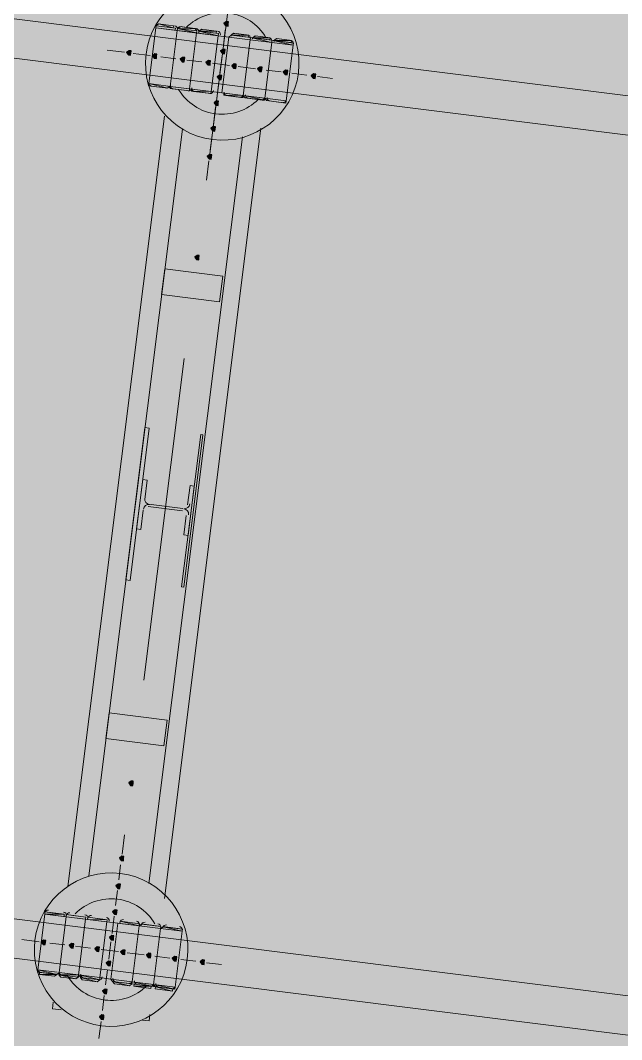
# Model space of a CAD drawing. Header units: metres. Extents: x -4 to 509425, y 7549 to 4732445.
# Drawn here: x 476002.263 to 476004.617, y 4719746.799 to 4719750.789 of the extents above; entities that cross this region are included whole.
import ezdxf

# ---------------------------------------------------------------- set-up
doc = ezdxf.new("R2010")
doc.units = ezdxf.units.M
doc.header["$LTSCALE"] = 0.01
doc.header["$MEASUREMENT"] = 0
doc.layers.get('0').update_dxf_attribs({"lineweight": 0})
doc.layers.add('_SUBESTACIÓN', color=1, linetype='Continuous')
doc.layers.add('SUBESTACION LA VID', color=253, linetype='Continuous')

# ---------------------------------------------------------------- blocks, each defined once
blk = doc.blocks.new('A$Cfff6051d')
at = {"layer": 'SUBESTACION LA VID', "transparency": 33554687}
h = blk.add_hatch(color=256, dxfattribs=at)
h.dxf.hatch_style = 2
h.paths.add_polyline_path([(476003.0771, 4719750.7755), (476003.0781, 4719750.7839), (476003.0697, 4719750.785), (476003.0603, 4719750.7776), (476003.0676, 4719750.7682), (476003.076, 4719750.7671)])
h = blk.add_hatch(color=256, dxfattribs=at)
h.dxf.hatch_style = 2
h.paths.add_polyline_path([(476002.6958, 4719750.6612), (476002.6969, 4719750.6696), (476002.6885, 4719750.6706), (476002.679, 4719750.6633), (476002.6864, 4719750.6538), (476002.6948, 4719750.6528)])
h = blk.add_hatch(color=256, dxfattribs=at)
h.dxf.hatch_style = 2
h.paths.add_polyline_path([(476003.0634, 4719750.6663), (476003.0644, 4719750.6747), (476003.056, 4719750.6758), (476003.0466, 4719750.6684), (476003.0539, 4719750.659), (476003.0623, 4719750.6579)])
h = blk.add_hatch(color=256, dxfattribs=at)
h.dxf.hatch_style = 2
h.paths.add_polyline_path([(476002.7966, 4719750.6486), (476002.7977, 4719750.657), (476002.7893, 4719750.658), (476002.7798, 4719750.6507), (476002.7872, 4719750.6412), (476002.7956, 4719750.6402)])
h = blk.add_hatch(color=256, dxfattribs=at)
h.dxf.hatch_style = 2
h.paths.add_polyline_path([(476002.9058, 4719750.6349), (476002.9069, 4719750.6433), (476002.8985, 4719750.6443), (476002.889, 4719750.637), (476002.8964, 4719750.6275), (476002.9048, 4719750.6265)])
h = blk.add_hatch(color=256, dxfattribs=at)
h.dxf.hatch_style = 2
h.paths.add_polyline_path([(476003.0067, 4719750.6222), (476003.0077, 4719750.6306), (476002.9993, 4719750.6317), (476002.9898, 4719750.6243), (476002.9972, 4719750.6149), (476003.0056, 4719750.6138)])
h = blk.add_hatch(color=256, dxfattribs=at)
h.dxf.hatch_style = 2
h.paths.add_polyline_path([(476003.1075, 4719750.6096), (476003.1085, 4719750.618), (476003.1001, 4719750.619), (476003.0907, 4719750.6117), (476003.098, 4719750.6022), (476003.1064, 4719750.6012)])
h = blk.add_hatch(color=256, dxfattribs=at)
h.dxf.hatch_style = 2
h.paths.add_polyline_path([(476003.2083, 4719750.597), (476003.2093, 4719750.6054), (476003.2009, 4719750.6064), (476003.1915, 4719750.5991), (476003.1988, 4719750.5896), (476003.2072, 4719750.5886)])
h = blk.add_hatch(color=256, dxfattribs=at)
h.dxf.hatch_style = 2
h.paths.add_polyline_path([(476003.3091, 4719750.5843), (476003.3101, 4719750.5927), (476003.3017, 4719750.5938), (476003.2923, 4719750.5864), (476003.2996, 4719750.577), (476003.308, 4719750.5759)])
h = blk.add_hatch(color=256, dxfattribs=at)
h.dxf.hatch_style = 2
h.paths.add_polyline_path([(476003.0507, 4719750.5655), (476003.0518, 4719750.5739), (476003.0434, 4719750.575), (476003.0339, 4719750.5676), (476003.0413, 4719750.5582), (476003.0497, 4719750.5571)])
h = blk.add_hatch(color=256, dxfattribs=at)
h.dxf.hatch_style = 2
h.paths.add_polyline_path([(476003.4183, 4719750.5706), (476003.4193, 4719750.579), (476003.4109, 4719750.5801), (476003.4015, 4719750.5727), (476003.4088, 4719750.5633), (476003.4172, 4719750.5622)])
h = blk.add_hatch(color=256, dxfattribs=at)
h.dxf.hatch_style = 2
h.paths.add_polyline_path([(476003.0381, 4719750.4647), (476003.0391, 4719750.4731), (476003.0307, 4719750.4742), (476003.0213, 4719750.4668), (476003.0286, 4719750.4574), (476003.037, 4719750.4563)])
h = blk.add_hatch(color=256, dxfattribs=at)
h.dxf.hatch_style = 2
h.paths.add_polyline_path([(476003.0255, 4719750.3639), (476003.0265, 4719750.3723), (476003.0181, 4719750.3734), (476003.0087, 4719750.366), (476003.016, 4719750.3566), (476003.0244, 4719750.3555)])
h = blk.add_hatch(color=256, dxfattribs=at)
h.dxf.hatch_style = 2
h.paths.add_polyline_path([(476003.0118, 4719750.2547), (476003.0128, 4719750.2631), (476003.0044, 4719750.2641), (476002.995, 4719750.2568), (476003.0023, 4719750.2473), (476003.0107, 4719750.2463)])
h = blk.add_hatch(color=256, dxfattribs=at)
h.dxf.hatch_style = 2
h.paths.add_polyline_path([(476002.9623, 4719749.8599), (476002.9633, 4719749.8683), (476002.9549, 4719749.8693), (476002.9455, 4719749.862), (476002.9528, 4719749.8525), (476002.9612, 4719749.8515)])
h = blk.add_hatch(color=256, dxfattribs=at)
h.dxf.hatch_style = 2
h.paths.add_polyline_path([(476002.7042, 4719747.8018), (476002.7053, 4719747.8102), (476002.6969, 4719747.8113), (476002.6874, 4719747.8039), (476002.6948, 4719747.7944), (476002.7032, 4719747.7934)])
h = blk.add_hatch(color=256, dxfattribs=at)
h.dxf.hatch_style = 2
h.paths.add_polyline_path([(476002.6674, 4719747.5078), (476002.6684, 4719747.5162), (476002.66, 4719747.5172), (476002.6506, 4719747.5099), (476002.6579, 4719747.5004), (476002.6663, 4719747.4994)])
h = blk.add_hatch(color=256, dxfattribs=at)
h.dxf.hatch_style = 2
h.paths.add_polyline_path([(476002.6537, 4719747.3986), (476002.6548, 4719747.407), (476002.6464, 4719747.408), (476002.6369, 4719747.4007), (476002.6442, 4719747.3912), (476002.6526, 4719747.3902)])
h = blk.add_hatch(color=256, dxfattribs=at)
h.dxf.hatch_style = 2
h.paths.add_polyline_path([(476002.6411, 4719747.2978), (476002.6421, 4719747.3062), (476002.6337, 4719747.3072), (476002.6243, 4719747.2999), (476002.6316, 4719747.2904), (476002.64, 4719747.2894)])
h = blk.add_hatch(color=256, dxfattribs=at)
h.dxf.hatch_style = 2
h.paths.add_polyline_path([(476002.6284, 4719747.197), (476002.6295, 4719747.2054), (476002.6211, 4719747.2064), (476002.6116, 4719747.1991), (476002.619, 4719747.1896), (476002.6274, 4719747.1886)])
h = blk.add_hatch(color=256, dxfattribs=at)
h.dxf.hatch_style = 2
h.paths.add_polyline_path([(476002.3617, 4719747.1792), (476002.3627, 4719747.1876), (476002.3543, 4719747.1887), (476002.3449, 4719747.1813), (476002.3522, 4719747.1719), (476002.3606, 4719747.1708)])
h = blk.add_hatch(color=256, dxfattribs=at)
h.dxf.hatch_style = 2
h.paths.add_polyline_path([(476002.4709, 4719747.1655), (476002.472, 4719747.1739), (476002.4636, 4719747.175), (476002.4541, 4719747.1676), (476002.4614, 4719747.1582), (476002.4698, 4719747.1571)])
h = blk.add_hatch(color=256, dxfattribs=at)
h.dxf.hatch_style = 2
h.paths.add_polyline_path([(476002.5717, 4719747.1529), (476002.5728, 4719747.1613), (476002.5644, 4719747.1623), (476002.5549, 4719747.155), (476002.5623, 4719747.1455), (476002.5707, 4719747.1445)])
h = blk.add_hatch(color=256, dxfattribs=at)
h.dxf.hatch_style = 2
h.paths.add_polyline_path([(476002.6725, 4719747.1403), (476002.6736, 4719747.1487), (476002.6652, 4719747.1497), (476002.6557, 4719747.1424), (476002.6631, 4719747.1329), (476002.6715, 4719747.1319)])
h = blk.add_hatch(color=256, dxfattribs=at)
h.dxf.hatch_style = 2
h.paths.add_polyline_path([(476002.7733, 4719747.1276), (476002.7744, 4719747.136), (476002.766, 4719747.1371), (476002.7565, 4719747.1297), (476002.7639, 4719747.1203), (476002.7723, 4719747.1192)])
h = blk.add_hatch(color=256, dxfattribs=at)
h.dxf.hatch_style = 2
h.paths.add_polyline_path([(476002.8741, 4719747.115), (476002.8752, 4719747.1234), (476002.8668, 4719747.1244), (476002.8573, 4719747.1171), (476002.8647, 4719747.1076), (476002.8731, 4719747.1066)])
h = blk.add_hatch(color=256, dxfattribs=at)
h.dxf.hatch_style = 2
h.paths.add_polyline_path([(476002.6158, 4719747.0962), (476002.6168, 4719747.1046), (476002.6084, 4719747.1056), (476002.599, 4719747.0983), (476002.6063, 4719747.0888), (476002.6147, 4719747.0878)])
h = blk.add_hatch(color=256, dxfattribs=at)
h.dxf.hatch_style = 2
h.paths.add_polyline_path([(476002.9833, 4719747.1013), (476002.9844, 4719747.1097), (476002.976, 4719747.1107), (476002.9665, 4719747.1034), (476002.9739, 4719747.0939), (476002.9823, 4719747.0929)])
h = blk.add_hatch(color=256, dxfattribs=at)
h.dxf.hatch_style = 2
h.paths.add_polyline_path([(476002.6021, 4719746.987), (476002.6031, 4719746.9954), (476002.5947, 4719746.9964), (476002.5853, 4719746.9891), (476002.5926, 4719746.9796), (476002.601, 4719746.9786)])
h = blk.add_hatch(color=256, dxfattribs=at)
h.dxf.hatch_style = 2
h.paths.add_polyline_path([(476002.5895, 4719746.8862), (476002.5905, 4719746.8946), (476002.5821, 4719746.8956), (476002.5727, 4719746.8883), (476002.58, 4719746.8788), (476002.5884, 4719746.8778)])
at = {"layer": 'SUBESTACION LA VID', "lineweight": 15}
for p, q in [((476071.0252, 4719742.1716), (475975.2782, 4719754.1753)), ((476071.0063, 4719742.0204), (475975.2593, 4719754.0241)), ((476003.0034, 4719750.2557), (476003.1613, 4719751.5158)), ((476002.7935, 4719750.7599), (476002.7661, 4719750.5415)), ((476002.8628, 4719750.7682), (476002.804, 4719750.7756)), ((476002.8775, 4719750.7493), (476002.8502, 4719750.5309)), ((476002.8502, 4719750.5309), (476002.8775, 4719750.7493)), ((476002.9468, 4719750.7577), (476002.888, 4719750.7651)), ((476003.0308, 4719750.7472), (476002.972, 4719750.7546)), ((476003.0655, 4719750.7514), (476003.0581, 4719750.6926)), ((476070.5903, 4719738.7022), (475974.8433, 4719750.706)), ((476002.9531, 4719750.7399), (476002.9258, 4719750.5214)), ((476002.9258, 4719750.5214), (476002.9531, 4719750.7399)), ((476003.0098, 4719750.5109), (476003.0371, 4719750.7293)), ((476003.0518, 4719750.5057), (476003.0791, 4719750.7241)), ((476003.098, 4719750.7388), (476003.1485, 4719750.7324)), ((476003.1631, 4719750.7135), (476003.1358, 4719750.4951)), ((476003.1358, 4719750.4951), (476003.1631, 4719750.7135)), ((476003.1821, 4719750.7282), (476003.2325, 4719750.7219)), ((476003.2661, 4719750.7177), (476003.3165, 4719750.7114)), ((476002.6706, 4719750.6644), (476002.6034, 4719750.6728)), ((476003.2472, 4719750.703), (476003.2198, 4719750.4846)), ((476003.2198, 4719750.4846), (476003.2472, 4719750.703)), ((476003.3312, 4719750.6925), (476003.3038, 4719750.4741)), ((476002.7714, 4719750.6517), (476002.7042, 4719750.6601)), ((476002.8722, 4719750.6391), (476002.8134, 4719750.6464)), ((476002.973, 4719750.6264), (476002.9142, 4719750.6338)), ((476003.0529, 4719750.6506), (476003.0444, 4719750.5834)), ((476003.0823, 4719750.6127), (476003.0151, 4719750.6212)), ((476003.1831, 4719750.6001), (476003.1159, 4719750.6085)), ((476003.2839, 4719750.5875), (476003.2251, 4719750.5948)), ((476070.5713, 4719738.551), (475974.8243, 4719750.5548)), ((476003.0402, 4719750.5498), (476003.0318, 4719750.4826)), ((476003.3847, 4719750.5748), (476003.3259, 4719750.5822)), ((476003.4855, 4719750.5622), (476003.4267, 4719750.5696)), ((476002.7735, 4719750.532), (476002.8323, 4719750.5246)), ((476002.8575, 4719750.5215), (476002.9163, 4719750.5141)), ((476002.9415, 4719750.5109), (476003.0003, 4719750.5036)), ((476003.1179, 4719750.4888), (476003.0675, 4719750.4951)), ((476003.2019, 4719750.4783), (476003.1515, 4719750.4846)), ((476003.2859, 4719750.4678), (476003.2355, 4719750.4741)), ((476003.0276, 4719750.449), (476003.0192, 4719750.3818)), ((476002.4489, 4719747.3987), (476002.827, 4719750.4144)), ((476002.8973, 4719750.3629), (476002.5309, 4719747.4396)), ((476002.8269, 4719747.3513), (476003.205, 4719750.367)), ((476003.1326, 4719750.3334), (476002.7661, 4719747.4101)), ((476003.0139, 4719750.3398), (476003.0065, 4719750.2809)), ((476003.0013, 4719750.2389), (476002.9918, 4719750.1633)), ((476002.7464, 4719748.2061), (476002.9044, 4719749.4661)), ((476002.8979, 4719748.8697), (476002.7634, 4719748.8865)), ((476002.7645, 4719748.8949), (476002.8989, 4719748.8781)), ((476002.6706, 4719747.6012), (476002.6611, 4719747.5256)), ((476002.6558, 4719747.4836), (476002.6485, 4719747.4248)), ((476002.6432, 4719747.3828), (476002.6358, 4719747.324)), ((476002.3586, 4719747.2905), (476002.3312, 4719747.0721)), ((476002.4268, 4719747.2905), (476002.368, 4719747.2979)), ((476002.4426, 4719747.28), (476002.4152, 4719747.0616)), ((476002.4152, 4719747.0616), (476002.4426, 4719747.28)), ((476002.5108, 4719747.28), (476002.452, 4719747.2873)), ((476002.5948, 4719747.2694), (476002.536, 4719747.2768)), ((476002.6306, 4719747.282), (476002.6221, 4719747.2148)), ((476002.5182, 4719747.2705), (476002.4908, 4719747.0521)), ((476002.4908, 4719747.0521), (476002.5182, 4719747.2705)), ((476002.5748, 4719747.0416), (476002.6022, 4719747.26)), ((476002.6168, 4719747.0363), (476002.6442, 4719747.2547)), ((476002.662, 4719747.261), (476002.7125, 4719747.2547)), ((476002.7282, 4719747.2442), (476002.7008, 4719747.0258)), ((476002.7008, 4719747.0258), (476002.7282, 4719747.2442)), ((476002.7461, 4719747.2505), (476002.7965, 4719747.2442)), ((476002.8301, 4719747.24), (476002.8805, 4719747.2336)), ((476002.8122, 4719747.2337), (476002.7848, 4719747.0153)), ((476002.7848, 4719747.0153), (476002.8122, 4719747.2337)), ((476002.8962, 4719747.2231), (476002.8688, 4719747.0047)), ((476002.3365, 4719747.1824), (476002.2693, 4719747.1908)), ((476002.4373, 4719747.1697), (476002.3785, 4719747.1771)), ((476002.5381, 4719747.1571), (476002.4793, 4719747.1645)), ((476002.6179, 4719747.1812), (476002.6095, 4719747.114)), ((476002.6473, 4719747.1434), (476002.5801, 4719747.1518)), ((476002.7481, 4719747.1308), (476002.6809, 4719747.1392)), ((476002.8489, 4719747.1181), (476002.7901, 4719747.1255)), ((476002.9497, 4719747.1055), (476002.8909, 4719747.1129)), ((476003.0505, 4719747.0929), (476002.9917, 4719747.1002)), ((476002.3375, 4719747.0543), (476002.3963, 4719747.0469)), ((476002.4215, 4719747.0437), (476002.4803, 4719747.0364)), ((476002.6042, 4719747.072), (476002.5969, 4719747.0132)), ((476002.5055, 4719747.0332), (476002.5643, 4719747.0258)), ((476002.6819, 4719747.0111), (476002.6315, 4719747.0174)), ((476002.7659, 4719747.0006), (476002.7155, 4719747.0069)), ((476002.8499, 4719746.99), (476002.7995, 4719746.9963)), ((476002.5916, 4719746.9712), (476002.5842, 4719746.9124)), ((476002.579, 4719746.8704), (476002.5705, 4719746.8032))]:
    blk.add_line(p, q, dxfattribs=at)
at = {"layer": 'SUBESTACION LA VID', "lineweight": 0}
for p, q in [((476002.7935, 4719750.7599), (476002.8691, 4719750.7504)), ((476002.7946, 4719750.7683), (476002.8702, 4719750.7588)), ((476002.7946, 4719750.7683), (476002.8702, 4719750.7588)), ((476002.7946, 4719750.7683), (476002.8702, 4719750.7588)), ((476002.7946, 4719750.7683), (476002.8702, 4719750.7588)), ((476002.7946, 4719750.7683), (476002.8618, 4719750.7598)), ((476002.804, 4719750.7756), (476002.8618, 4719750.7598)), ((476002.804, 4719750.7756), (476002.8618, 4719750.7598)), ((476002.804, 4719750.7756), (476002.8628, 4719750.7682)), ((476002.8786, 4719750.7577), (476002.9542, 4719750.7483)), ((476002.8786, 4719750.7577), (476002.9542, 4719750.7483)), ((476002.8786, 4719750.7577), (476002.9542, 4719750.7483)), ((476002.8786, 4719750.7577), (476002.9542, 4719750.7483)), ((476002.8786, 4719750.7577), (476002.9542, 4719750.7483)), ((476002.887, 4719750.7567), (476002.9468, 4719750.7577)), ((476002.887, 4719750.7567), (476002.9542, 4719750.7483)), ((476002.888, 4719750.7651), (476002.9468, 4719750.7577)), ((476002.9626, 4719750.7472), (476003.0371, 4719750.7293)), ((476002.9626, 4719750.7472), (476003.0382, 4719750.7377)), ((476002.9626, 4719750.7472), (476003.0382, 4719750.7377)), ((476002.9626, 4719750.7472), (476003.0382, 4719750.7377)), ((476002.9626, 4719750.7472), (476003.0382, 4719750.7377)), ((476002.9626, 4719750.7472), (476003.0382, 4719750.7377)), ((476002.9626, 4719750.7472), (476003.0298, 4719750.7388)), ((476002.9626, 4719750.7472), (476003.0308, 4719750.7472)), ((476002.972, 4719750.7546), (476003.0308, 4719750.7472)), ((476002.972, 4719750.7546), (476003.0308, 4719750.7472)), ((476002.9531, 4719750.7399), (476003.0371, 4719750.7293)), ((476002.9615, 4719750.7388), (476003.0371, 4719750.7293)), ((476003.0791, 4719750.7241), (476003.1631, 4719750.7135)), ((476003.0886, 4719750.7314), (476003.1642, 4719750.7219)), ((476003.0886, 4719750.7314), (476003.1642, 4719750.7219)), ((476003.0886, 4719750.7314), (476003.1642, 4719750.7219)), ((476003.0886, 4719750.7314), (476003.1642, 4719750.7219)), ((476003.0886, 4719750.7314), (476003.1558, 4719750.723)), ((476003.0886, 4719750.7314), (476003.1569, 4719750.7314)), ((476003.098, 4719750.7388), (476003.1569, 4719750.7314)), ((476003.098, 4719750.7388), (476003.1569, 4719750.7314)), ((476003.1631, 4719750.7135), (476003.2472, 4719750.703)), ((476003.1642, 4719750.7219), (476003.2482, 4719750.7114)), ((476003.1726, 4719750.7209), (476003.2482, 4719750.7114)), ((476003.1726, 4719750.7209), (476003.2482, 4719750.7114)), ((476003.1726, 4719750.7209), (476003.2398, 4719750.7124)), ((476003.1726, 4719750.7209), (476003.2398, 4719750.7124)), ((476003.1726, 4719750.7209), (476003.2398, 4719750.7124)), ((476003.1726, 4719750.7209), (476003.2409, 4719750.7208)), ((476003.1821, 4719750.7282), (476003.2409, 4719750.7208)), ((476003.1821, 4719750.7282), (476003.2409, 4719750.7208)), ((476003.2566, 4719750.7103), (476003.3322, 4719750.7009)), ((476003.2566, 4719750.7103), (476003.3322, 4719750.7009)), ((476003.2566, 4719750.7103), (476003.3238, 4719750.7019)), ((476003.2566, 4719750.7103), (476003.3249, 4719750.7103)), ((476003.2661, 4719750.7177), (476003.3249, 4719750.7103)), ((476003.2661, 4719750.7177), (476003.3249, 4719750.7103)), ((476003.2472, 4719750.703), (476003.3312, 4719750.6925)), ((476003.2472, 4719750.703), (476003.3312, 4719750.6925)), ((476002.8407, 4719750.5236), (476002.7651, 4719750.5331)), ((476002.8407, 4719750.5236), (476002.7651, 4719750.5331)), ((476002.8418, 4719750.532), (476002.7661, 4719750.5415)), ((476002.8418, 4719750.532), (476002.7661, 4719750.5415)), ((476002.8407, 4719750.5236), (476002.7735, 4719750.532)), ((476002.8407, 4719750.5236), (476002.7735, 4719750.532)), ((476002.9163, 4719750.5141), (476002.8491, 4719750.5225)), ((476002.9247, 4719750.513), (476002.8491, 4719750.5225)), ((476002.9247, 4719750.513), (476002.8491, 4719750.5225)), ((476002.9247, 4719750.513), (476002.8491, 4719750.5225)), ((476002.9247, 4719750.513), (476002.8491, 4719750.5225)), ((476002.9247, 4719750.513), (476002.8491, 4719750.5225)), ((476002.9258, 4719750.5214), (476002.8502, 4719750.5309)), ((476002.9258, 4719750.5214), (476002.8502, 4719750.5309)), ((476002.9258, 4719750.5214), (476002.8502, 4719750.5309)), ((476002.9163, 4719750.5141), (476002.8575, 4719750.5215)), ((476002.9163, 4719750.5141), (476002.8575, 4719750.5215)), ((476003.0003, 4719750.5036), (476002.9331, 4719750.512)), ((476003.0087, 4719750.5025), (476002.9331, 4719750.512)), ((476003.0087, 4719750.5025), (476002.9331, 4719750.512)), ((476003.0087, 4719750.5025), (476002.9331, 4719750.512)), ((476003.0087, 4719750.5025), (476002.9331, 4719750.512)), ((476003.0087, 4719750.5025), (476002.9331, 4719750.512)), ((476003.0098, 4719750.5109), (476002.9331, 4719750.512)), ((476003.0098, 4719750.5109), (476002.9342, 4719750.5204)), ((476003.1263, 4719750.4878), (476003.0591, 4719750.4962)), ((476003.1347, 4719750.4867), (476003.0591, 4719750.4962)), ((476003.1358, 4719750.4951), (476003.0602, 4719750.5046)), ((476003.1179, 4719750.4888), (476003.0675, 4719750.4951)), ((476003.2198, 4719750.4846), (476003.1358, 4719750.4951)), ((476003.2103, 4719750.4772), (476003.1431, 4719750.4857)), ((476003.2103, 4719750.4772), (476003.1431, 4719750.4857)), ((476003.2187, 4719750.4762), (476003.1431, 4719750.4857)), ((476003.2187, 4719750.4762), (476003.1431, 4719750.4857)), ((476003.2187, 4719750.4762), (476003.1442, 4719750.4941)), ((476003.2103, 4719750.4772), (476003.1515, 4719750.4846)), ((476003.2943, 4719750.4667), (476003.2271, 4719750.4751)), ((476003.2943, 4719750.4667), (476003.2271, 4719750.4751)), ((476003.2943, 4719750.4667), (476003.2271, 4719750.4751)), ((476003.2943, 4719750.4667), (476003.2271, 4719750.4751)), ((476003.3027, 4719750.4657), (476003.2271, 4719750.4751)), ((476003.3027, 4719750.4657), (476003.2271, 4719750.4751)), ((476003.3027, 4719750.4657), (476003.2271, 4719750.4751)), ((476003.2943, 4719750.4667), (476003.2355, 4719750.4741)), ((476002.3586, 4719747.2905), (476002.4342, 4719747.2811)), ((476002.3586, 4719747.2905), (476002.4352, 4719747.2895)), ((476002.3596, 4719747.2989), (476002.4352, 4719747.2895)), ((476002.3596, 4719747.2989), (476002.4352, 4719747.2895)), ((476002.3596, 4719747.2989), (476002.4352, 4719747.2895)), ((476002.3596, 4719747.2989), (476002.4268, 4719747.2905)), ((476002.368, 4719747.2979), (476002.4268, 4719747.2905)), ((476002.368, 4719747.2979), (476002.4268, 4719747.2905)), ((476002.368, 4719747.2979), (476002.4268, 4719747.2905)), ((476002.4426, 4719747.28), (476002.5182, 4719747.2705)), ((476002.4436, 4719747.2884), (476002.5192, 4719747.2789)), ((476002.4436, 4719747.2884), (476002.5192, 4719747.2789)), ((476002.4436, 4719747.2884), (476002.5192, 4719747.2789)), ((476002.4436, 4719747.2884), (476002.5192, 4719747.2789)), ((476002.452, 4719747.2873), (476002.5192, 4719747.2789)), ((476002.452, 4719747.2873), (476002.5108, 4719747.28)), ((476002.452, 4719747.2873), (476002.5108, 4719747.28)), ((476002.5276, 4719747.2779), (476002.6032, 4719747.2684)), ((476002.5276, 4719747.2779), (476002.6032, 4719747.2684)), ((476002.5276, 4719747.2779), (476002.6032, 4719747.2684)), ((476002.5276, 4719747.2779), (476002.5948, 4719747.2694)), ((476002.5276, 4719747.2779), (476002.5948, 4719747.2694)), ((476002.536, 4719747.2768), (476002.5948, 4719747.2694)), ((476002.536, 4719747.2768), (476002.5948, 4719747.2694)), ((476002.5182, 4719747.2705), (476002.6022, 4719747.26)), ((476002.5266, 4719747.2695), (476002.6022, 4719747.26)), ((476002.5266, 4719747.2695), (476002.6022, 4719747.26)), ((476002.5266, 4719747.2695), (476002.6022, 4719747.26)), ((476002.5266, 4719747.2695), (476002.6032, 4719747.2684)), ((476002.6526, 4719747.2537), (476002.7282, 4719747.2442)), ((476002.6536, 4719747.2621), (476002.7282, 4719747.2442)), ((476002.6536, 4719747.2621), (476002.7293, 4719747.2526)), ((476002.6536, 4719747.2621), (476002.7293, 4719747.2526)), ((476002.6536, 4719747.2621), (476002.7293, 4719747.2526)), ((476002.6536, 4719747.2621), (476002.7209, 4719747.2536)), ((476002.6536, 4719747.2621), (476002.7209, 4719747.2536)), ((476002.662, 4719747.261), (476002.7209, 4719747.2536)), ((476002.662, 4719747.261), (476002.7209, 4719747.2536)), ((476002.7282, 4719747.2442), (476002.8122, 4719747.2337)), ((476002.7282, 4719747.2442), (476002.8122, 4719747.2337)), ((476002.7377, 4719747.2515), (476002.8133, 4719747.2421)), ((476002.7377, 4719747.2515), (476002.8133, 4719747.2421)), ((476002.7377, 4719747.2515), (476002.8049, 4719747.2431)), ((476002.7377, 4719747.2515), (476002.8049, 4719747.2431)), ((476002.7377, 4719747.2515), (476002.8049, 4719747.2431)), ((476002.7377, 4719747.2515), (476002.8049, 4719747.2431)), ((476002.7461, 4719747.2505), (476002.8049, 4719747.2431)), ((476002.7461, 4719747.2505), (476002.8049, 4719747.2431)), ((476002.8217, 4719747.241), (476002.8962, 4719747.2231)), ((476002.8217, 4719747.241), (476002.8973, 4719747.2315)), ((476002.8217, 4719747.241), (476002.8889, 4719747.2326)), ((476002.8217, 4719747.241), (476002.8889, 4719747.2326)), ((476002.8301, 4719747.24), (476002.8889, 4719747.2326)), ((476002.8301, 4719747.24), (476002.8889, 4719747.2326)), ((476002.8122, 4719747.2337), (476002.8962, 4719747.2231)), ((476002.8122, 4719747.2337), (476002.8962, 4719747.2231)), ((476002.4058, 4719747.0542), (476002.3301, 4719747.0637)), ((476002.4058, 4719747.0542), (476002.3301, 4719747.0637)), ((476002.4058, 4719747.0542), (476002.3312, 4719747.0721)), ((476002.4068, 4719747.0626), (476002.3312, 4719747.0721)), ((476002.4058, 4719747.0542), (476002.3375, 4719747.0543)), ((476002.4058, 4719747.0542), (476002.3386, 4719747.0627)), ((476002.4803, 4719747.0364), (476002.4142, 4719747.0532)), ((476002.4898, 4719747.0437), (476002.4142, 4719747.0532)), ((476002.4898, 4719747.0437), (476002.4142, 4719747.0532)), ((476002.4898, 4719747.0437), (476002.4142, 4719747.0532)), ((476002.4898, 4719747.0437), (476002.4142, 4719747.0532)), ((476002.4898, 4719747.0437), (476002.4142, 4719747.0532)), ((476002.4898, 4719747.0437), (476002.4142, 4719747.0532)), ((476002.4908, 4719747.0521), (476002.4142, 4719747.0532)), ((476002.4908, 4719747.0521), (476002.4152, 4719747.0616)), ((476002.4803, 4719747.0364), (476002.4215, 4719747.0437)), ((476002.4803, 4719747.0364), (476002.4215, 4719747.0437)), ((476002.5748, 4719747.0416), (476002.4908, 4719747.0521)), ((476002.5643, 4719747.0258), (476002.4982, 4719747.0427)), ((476002.5738, 4719747.0332), (476002.4982, 4719747.0427)), ((476002.5738, 4719747.0332), (476002.4982, 4719747.0427)), ((476002.5738, 4719747.0332), (476002.4982, 4719747.0427)), ((476002.5738, 4719747.0332), (476002.4982, 4719747.0427)), ((476002.5738, 4719747.0332), (476002.4982, 4719747.0427)), ((476002.5738, 4719747.0332), (476002.4982, 4719747.0427)), ((476002.5738, 4719747.0332), (476002.4982, 4719747.0427)), ((476002.5738, 4719747.0332), (476002.4992, 4719747.0511)), ((476002.6914, 4719747.0184), (476002.6242, 4719747.0269)), ((476002.6998, 4719747.0174), (476002.6242, 4719747.0269)), ((476002.6998, 4719747.0174), (476002.6242, 4719747.0269)), ((476002.6819, 4719747.0111), (476002.6315, 4719747.0174)), ((476002.7838, 4719747.0069), (476002.6998, 4719747.0174)), ((476002.7743, 4719746.9995), (476002.7071, 4719747.0079)), ((476002.7754, 4719747.0079), (476002.7071, 4719747.0079)), ((476002.7838, 4719747.0069), (476002.7082, 4719747.0163)), ((476002.7838, 4719747.0069), (476002.7082, 4719747.0163)), ((476002.7838, 4719747.0069), (476002.7082, 4719747.0163)), ((476002.7743, 4719746.9995), (476002.7155, 4719747.0069)), ((476002.8583, 4719746.989), (476002.7911, 4719746.9974)), ((476002.8583, 4719746.989), (476002.7922, 4719747.0058)), ((476002.8594, 4719746.9974), (476002.7922, 4719747.0058)), ((476002.8594, 4719746.9974), (476002.7922, 4719747.0058)), ((476002.8678, 4719746.9963), (476002.7922, 4719747.0058)), ((476002.8678, 4719746.9963), (476002.7922, 4719747.0058)), ((476002.8678, 4719746.9963), (476002.7922, 4719747.0058)), ((476002.8583, 4719746.989), (476002.7995, 4719746.9963))]:
    blk.add_line(p, q, dxfattribs=at)
at = {"layer": 'SUBESTACION LA VID', "lineweight": 15}
for points in [[(476071.0063, 4719742.0204), (476071.0252, 4719742.1716), (475975.2782, 4719754.1753), (475975.2593, 4719754.0241), (476071.0063, 4719742.0204)], [(476002.9048, 4719750.763), (476002.888, 4719750.7651), (476002.887, 4719750.7567), (476002.8786, 4719750.7577), (476002.8775, 4719750.7493), (476002.8691, 4719750.7504), (476002.8702, 4719750.7588), (476002.8618, 4719750.7598), (476002.8628, 4719750.7682), (476002.804, 4719750.7756), (476002.7946, 4719750.7683), (476002.7935, 4719750.7599), (476002.7661, 4719750.5415), (476002.7651, 4719750.5331), (476002.7735, 4719750.532), (476002.8323, 4719750.5246), (476002.8407, 4719750.5236), (476002.8418, 4719750.532), (476002.8502, 4719750.5309), (476002.8491, 4719750.5225), (476002.8575, 4719750.5215), (476002.9163, 4719750.5141), (476002.9247, 4719750.513), (476002.9258, 4719750.5214), (476002.9342, 4719750.5204), (476002.9331, 4719750.512), (476002.9415, 4719750.5109), (476003.0003, 4719750.5036), (476003.0087, 4719750.5025), (476003.0098, 4719750.5109), (476003.0518, 4719750.5057), (476003.0602, 4719750.5046), (476003.0591, 4719750.4962), (476003.0675, 4719750.4951), (476003.1179, 4719750.4888), (476003.1263, 4719750.4878), (476003.1347, 4719750.4867), (476003.1358, 4719750.4951), (476003.1431, 4719750.4857), (476003.1515, 4719750.4846), (476003.2019, 4719750.4783), (476003.2103, 4719750.4772), (476003.2187, 4719750.4762), (476003.2198, 4719750.4846), (476003.2271, 4719750.4751), (476003.2355, 4719750.4741), (476003.2859, 4719750.4678), (476003.2943, 4719750.4667), (476003.3027, 4719750.4657), (476003.3038, 4719750.4741), (476003.3312, 4719750.6925), (476003.3322, 4719750.7009), (476003.3238, 4719750.7019), (476003.3249, 4719750.7103), (476003.3165, 4719750.7114), (476003.2661, 4719750.7177), (476003.2566, 4719750.7103), (476003.2482, 4719750.7114), (476003.2472, 4719750.703), (476003.2482, 4719750.7114), (476003.2398, 4719750.7124), (476003.2409, 4719750.7208), (476003.2325, 4719750.7219), (476003.1821, 4719750.7282), (476003.1726, 4719750.7209), (476003.1642, 4719750.7219), (476003.1631, 4719750.7135), (476003.1642, 4719750.7219), (476003.1558, 4719750.723), (476003.1569, 4719750.7314), (476003.1485, 4719750.7324), (476003.098, 4719750.7388), (476003.0886, 4719750.7314), (476003.0791, 4719750.7241), (476003.0371, 4719750.7293), (476003.0382, 4719750.7377), (476003.0298, 4719750.7388), (476003.0308, 4719750.7472), (476002.972, 4719750.7546), (476002.9626, 4719750.7472), (476002.9615, 4719750.7388), (476002.9531, 4719750.7399), (476002.9542, 4719750.7483), (476002.9468, 4719750.7577), (476002.9048, 4719750.763)], [(476070.5713, 4719738.551), (476070.5903, 4719738.7022), (475974.8433, 4719750.706), (475974.8243, 4719750.5548), (476070.5713, 4719738.551)], [(476002.8163, 4719749.7161), (476002.8289, 4719749.8169), (476003.0557, 4719749.7884), (476003.0431, 4719749.6876), (476002.8163, 4719749.7161)], [(476002.7678, 4719749.1931), (476002.693, 4719748.5967), (476002.6762, 4719748.5988), (476002.751, 4719749.1953), (476002.7678, 4719749.1931)], [(476002.9694, 4719749.1679), (476002.8946, 4719748.5714), (476002.903, 4719748.5704), (476002.9778, 4719749.1668), (476002.9694, 4719749.1679)], [(476002.7183, 4719748.7983), (476002.7425, 4719748.9915), (476002.7593, 4719748.9894), (476002.7498, 4719748.9138)], [(476002.9178, 4719748.8928), (476002.9273, 4719748.9684), (476002.9441, 4719748.9663), (476002.9199, 4719748.7731), (476002.9031, 4719748.7752), (476002.9125, 4719748.8508)], [(476002.7445, 4719748.8718), (476002.7351, 4719748.7962), (476002.7183, 4719748.7983)], [(476002.5983, 4719747.9772), (476002.6109, 4719748.078), (476002.8377, 4719748.0496), (476002.8251, 4719747.9488), (476002.5983, 4719747.9772)], [(476002.4688, 4719747.2852), (476002.452, 4719747.2873), (476002.4436, 4719747.2884), (476002.4426, 4719747.28), (476002.4342, 4719747.2811), (476002.4352, 4719747.2895), (476002.4268, 4719747.2905), (476002.368, 4719747.2979), (476002.3596, 4719747.2989), (476002.3586, 4719747.2905), (476002.3312, 4719747.0721), (476002.3301, 4719747.0637), (476002.3386, 4719747.0627), (476002.3375, 4719747.0543), (476002.3963, 4719747.0469), (476002.4058, 4719747.0542), (476002.4152, 4719747.0616), (476002.4142, 4719747.0532), (476002.4215, 4719747.0437), (476002.4803, 4719747.0364), (476002.4898, 4719747.0437), (476002.4908, 4719747.0521), (476002.4992, 4719747.0511), (476002.4982, 4719747.0427), (476002.5055, 4719747.0332), (476002.5643, 4719747.0258), (476002.5738, 4719747.0332), (476002.5748, 4719747.0416), (476002.6168, 4719747.0363), (476002.6242, 4719747.0269), (476002.6315, 4719747.0174), (476002.6819, 4719747.0111), (476002.6903, 4719747.01), (476002.6998, 4719747.0174), (476002.7008, 4719747.0258), (476002.6998, 4719747.0174), (476002.7082, 4719747.0163), (476002.7071, 4719747.0079), (476002.7155, 4719747.0069), (476002.7659, 4719747.0006), (476002.7743, 4719746.9995), (476002.7754, 4719747.0079), (476002.7838, 4719747.0069), (476002.7848, 4719747.0153), (476002.7922, 4719747.0058), (476002.7911, 4719746.9974), (476002.7995, 4719746.9963), (476002.8499, 4719746.99), (476002.8583, 4719746.989), (476002.8594, 4719746.9974), (476002.8678, 4719746.9963), (476002.8688, 4719747.0047), (476002.8962, 4719747.2231), (476002.8973, 4719747.2315), (476002.8889, 4719747.2326), (476002.8805, 4719747.2336), (476002.8301, 4719747.24), (476002.8217, 4719747.241), (476002.8122, 4719747.2337), (476002.8133, 4719747.2421), (476002.8049, 4719747.2431), (476002.7965, 4719747.2442), (476002.7461, 4719747.2505), (476002.7377, 4719747.2515), (476002.7282, 4719747.2442), (476002.7293, 4719747.2526), (476002.7209, 4719747.2536), (476002.7125, 4719747.2547), (476002.662, 4719747.261), (476002.6536, 4719747.2621), (476002.6526, 4719747.2537), (476002.6442, 4719747.2547), (476002.6022, 4719747.26), (476002.6032, 4719747.2684), (476002.5948, 4719747.2694), (476002.536, 4719747.2768), (476002.5276, 4719747.2779), (476002.5266, 4719747.2695), (476002.5182, 4719747.2705), (476002.5192, 4719747.2789), (476002.5108, 4719747.28), (476002.4688, 4719747.2852)], [(476002.4225, 4719746.9156), (476002.3889, 4719746.9198), (476002.3921, 4719746.945)], [(476002.7417, 4719746.8756), (476002.7669, 4719746.8724), (476002.7701, 4719746.8976)]]:
    blk.add_lwpolyline(points, dxfattribs=at)
at = {"layer": 'SUBESTACION LA VID', "lineweight": 0}
for points in [[(476003.0371, 4719750.7293), (476002.7935, 4719750.7599), (476002.9531, 4719750.7399)], [(476002.9531, 4719750.7399), (476002.8775, 4719750.7493), (476002.7935, 4719750.7599)], [(476002.7946, 4719750.7683), (476002.8702, 4719750.7588), (476002.7946, 4719750.7683)], [(476002.8775, 4719750.7493), (476002.9531, 4719750.7399), (476002.8786, 4719750.7577)], [(476002.888, 4719750.7651), (476002.9468, 4719750.7577), (476002.888, 4719750.7651)], [(476003.2472, 4719750.703), (476003.1631, 4719750.7135), (476003.0791, 4719750.7241), (476003.1631, 4719750.7135)], [(476003.2472, 4719750.703), (476003.1642, 4719750.7219), (476003.0886, 4719750.7314)], [(476003.3312, 4719750.6925), (476003.2482, 4719750.7114), (476003.3322, 4719750.7009)], [(476003.2566, 4719750.7103), (476003.3238, 4719750.7019), (476003.2566, 4719750.7103)], [(476002.8407, 4719750.5236), (476002.7651, 4719750.5331), (476002.8407, 4719750.5236)], [(476002.8407, 4719750.5236), (476002.7661, 4719750.5415), (476002.8418, 4719750.532)], [(476002.8323, 4719750.5246), (476002.7735, 4719750.532), (476002.8323, 4719750.5246)], [(476003.0098, 4719750.5109), (476002.8502, 4719750.5309), (476002.9258, 4719750.5214)], [(476002.9342, 4719750.5204), (476003.0098, 4719750.5109), (476002.9258, 4719750.5214)], [(476003.0003, 4719750.5036), (476002.9415, 4719750.5109), (476003.0003, 4719750.5036)], [(476003.0518, 4719750.5057), (476003.1358, 4719750.4951), (476003.2198, 4719750.4846)], [(476003.3038, 4719750.4741), (476003.0518, 4719750.5057), (476003.1358, 4719750.4951)], [(476003.0675, 4719750.4951), (476003.1263, 4719750.4878), (476003.0591, 4719750.4962)], [(476003.1347, 4719750.4867), (476003.0591, 4719750.4962), (476003.1358, 4719750.4951)], [(476003.2198, 4719750.4846), (476003.1358, 4719750.4951), (476003.2198, 4719750.4846), (476003.3038, 4719750.4741)], [(476003.1358, 4719750.4951), (476003.3038, 4719750.4741), (476003.2198, 4719750.4846)], [(476003.2103, 4719750.4772), (476003.1431, 4719750.4857), (476003.2103, 4719750.4772)], [(476003.3038, 4719750.4741), (476003.2198, 4719750.4846), (476003.3038, 4719750.4741)], [(476002.6022, 4719747.26), (476002.3586, 4719747.2905), (476002.5182, 4719747.2705)], [(476002.5182, 4719747.2705), (476002.4426, 4719747.28), (476002.3586, 4719747.2905)], [(476002.3586, 4719747.2905), (476002.4342, 4719747.2811), (476002.3586, 4719747.2905)], [(476002.4426, 4719747.28), (476002.5182, 4719747.2705), (476002.4426, 4719747.28)], [(476002.452, 4719747.2873), (476002.5108, 4719747.28), (476002.452, 4719747.2873)], [(476002.8122, 4719747.2337), (476002.7282, 4719747.2442), (476002.6442, 4719747.2547), (476002.7282, 4719747.2442)], [(476002.6442, 4719747.2547), (476002.7282, 4719747.2442), (476002.8122, 4719747.2337)], [(476002.8217, 4719747.241), (476002.8889, 4719747.2326), (476002.8217, 4719747.241)], [(476002.8122, 4719747.2337), (476002.8962, 4719747.2231), (476002.8122, 4719747.2337)], [(476002.4058, 4719747.0542), (476002.3301, 4719747.0637), (476002.4058, 4719747.0542)], [(476002.4058, 4719747.0542), (476002.3301, 4719747.0637), (476002.4058, 4719747.0542)], [(476002.3963, 4719747.0469), (476002.3375, 4719747.0543), (476002.3963, 4719747.0469)], [(476002.5748, 4719747.0416), (476002.4152, 4719747.0616), (476002.4908, 4719747.0521)], [(476002.6168, 4719747.0363), (476002.7008, 4719747.0258), (476002.7848, 4719747.0153)], [(476002.8688, 4719747.0047), (476002.6168, 4719747.0363), (476002.7008, 4719747.0258)], [(476002.5643, 4719747.0258), (476002.5055, 4719747.0332), (476002.5643, 4719747.0258)], [(476002.6315, 4719747.0174), (476002.6903, 4719747.01), (476002.6242, 4719747.0269)], [(476002.6998, 4719747.0174), (476002.6242, 4719747.0269), (476002.6998, 4719747.0174)], [(476002.7838, 4719747.0069), (476002.7008, 4719747.0258), (476002.7848, 4719747.0153), (476002.8688, 4719747.0047)], [(476002.7008, 4719747.0258), (476002.8688, 4719747.0047), (476002.7848, 4719747.0153)], [(476002.7754, 4719747.0079), (476002.7082, 4719747.0163), (476002.7754, 4719747.0079)], [(476002.7838, 4719747.0069), (476002.8678, 4719746.9963), (476002.7848, 4719747.0153)]]:
    blk.add_lwpolyline(points, dxfattribs=at)
at = {"layer": 'SUBESTACION LA VID'}
for points in [[(476003.0771, 4719750.7755), (476003.0781, 4719750.7839), (476003.0697, 4719750.785), (476003.0603, 4719750.7776), (476003.0676, 4719750.7682), (476003.076, 4719750.7671)], [(476002.6958, 4719750.6612), (476002.6969, 4719750.6696), (476002.6885, 4719750.6706), (476002.679, 4719750.6633), (476002.6864, 4719750.6538), (476002.6948, 4719750.6528)], [(476003.0634, 4719750.6663), (476003.0644, 4719750.6747), (476003.056, 4719750.6758), (476003.0466, 4719750.6684), (476003.0539, 4719750.659), (476003.0623, 4719750.6579)], [(476002.7966, 4719750.6486), (476002.7977, 4719750.657), (476002.7893, 4719750.658), (476002.7798, 4719750.6507), (476002.7872, 4719750.6412), (476002.7956, 4719750.6402)], [(476002.9058, 4719750.6349), (476002.9069, 4719750.6433), (476002.8985, 4719750.6443), (476002.889, 4719750.637), (476002.8964, 4719750.6275), (476002.9048, 4719750.6265)], [(476003.0067, 4719750.6222), (476003.0077, 4719750.6306), (476002.9993, 4719750.6317), (476002.9898, 4719750.6243), (476002.9972, 4719750.6149), (476003.0056, 4719750.6138)], [(476003.1075, 4719750.6096), (476003.1085, 4719750.618), (476003.1001, 4719750.619), (476003.0907, 4719750.6117), (476003.098, 4719750.6022), (476003.1064, 4719750.6012)], [(476003.2083, 4719750.597), (476003.2093, 4719750.6054), (476003.2009, 4719750.6064), (476003.1915, 4719750.5991), (476003.1988, 4719750.5896), (476003.2072, 4719750.5886)], [(476003.3091, 4719750.5843), (476003.3101, 4719750.5927), (476003.3017, 4719750.5938), (476003.2923, 4719750.5864), (476003.2996, 4719750.577), (476003.308, 4719750.5759)], [(476003.0507, 4719750.5655), (476003.0518, 4719750.5739), (476003.0434, 4719750.575), (476003.0339, 4719750.5676), (476003.0413, 4719750.5582), (476003.0497, 4719750.5571)], [(476003.4183, 4719750.5706), (476003.4193, 4719750.579), (476003.4109, 4719750.5801), (476003.4015, 4719750.5727), (476003.4088, 4719750.5633), (476003.4172, 4719750.5622)], [(476003.0381, 4719750.4647), (476003.0391, 4719750.4731), (476003.0307, 4719750.4742), (476003.0213, 4719750.4668), (476003.0286, 4719750.4574), (476003.037, 4719750.4563)], [(476003.0255, 4719750.3639), (476003.0265, 4719750.3723), (476003.0181, 4719750.3734), (476003.0087, 4719750.366), (476003.016, 4719750.3566), (476003.0244, 4719750.3555)], [(476003.0118, 4719750.2547), (476003.0128, 4719750.2631), (476003.0044, 4719750.2641), (476002.995, 4719750.2568), (476003.0023, 4719750.2473), (476003.0107, 4719750.2463)], [(476002.9623, 4719749.8599), (476002.9633, 4719749.8683), (476002.9549, 4719749.8693), (476002.9455, 4719749.862), (476002.9528, 4719749.8525), (476002.9612, 4719749.8515)], [(476002.7042, 4719747.8018), (476002.7053, 4719747.8102), (476002.6969, 4719747.8113), (476002.6874, 4719747.8039), (476002.6948, 4719747.7944), (476002.7032, 4719747.7934)], [(476002.6674, 4719747.5078), (476002.6684, 4719747.5162), (476002.66, 4719747.5172), (476002.6506, 4719747.5099), (476002.6579, 4719747.5004), (476002.6663, 4719747.4994)], [(476002.6537, 4719747.3986), (476002.6548, 4719747.407), (476002.6464, 4719747.408), (476002.6369, 4719747.4007), (476002.6442, 4719747.3912), (476002.6526, 4719747.3902)], [(476002.6411, 4719747.2978), (476002.6421, 4719747.3062), (476002.6337, 4719747.3072), (476002.6243, 4719747.2999), (476002.6316, 4719747.2904), (476002.64, 4719747.2894)], [(476002.6284, 4719747.197), (476002.6295, 4719747.2054), (476002.6211, 4719747.2064), (476002.6116, 4719747.1991), (476002.619, 4719747.1896), (476002.6274, 4719747.1886)], [(476002.3617, 4719747.1792), (476002.3627, 4719747.1876), (476002.3543, 4719747.1887), (476002.3449, 4719747.1813), (476002.3522, 4719747.1719), (476002.3606, 4719747.1708)], [(476002.4709, 4719747.1655), (476002.472, 4719747.1739), (476002.4636, 4719747.175), (476002.4541, 4719747.1676), (476002.4614, 4719747.1582), (476002.4698, 4719747.1571)], [(476002.5717, 4719747.1529), (476002.5728, 4719747.1613), (476002.5644, 4719747.1623), (476002.5549, 4719747.155), (476002.5623, 4719747.1455), (476002.5707, 4719747.1445)], [(476002.6725, 4719747.1403), (476002.6736, 4719747.1487), (476002.6652, 4719747.1497), (476002.6557, 4719747.1424), (476002.6631, 4719747.1329), (476002.6715, 4719747.1319)], [(476002.7733, 4719747.1276), (476002.7744, 4719747.136), (476002.766, 4719747.1371), (476002.7565, 4719747.1297), (476002.7639, 4719747.1203), (476002.7723, 4719747.1192)], [(476002.8741, 4719747.115), (476002.8752, 4719747.1234), (476002.8668, 4719747.1244), (476002.8573, 4719747.1171), (476002.8647, 4719747.1076), (476002.8731, 4719747.1066)], [(476002.6158, 4719747.0962), (476002.6168, 4719747.1046), (476002.6084, 4719747.1056), (476002.599, 4719747.0983), (476002.6063, 4719747.0888), (476002.6147, 4719747.0878)], [(476002.9833, 4719747.1013), (476002.9844, 4719747.1097), (476002.976, 4719747.1107), (476002.9665, 4719747.1034), (476002.9739, 4719747.0939), (476002.9823, 4719747.0929)], [(476002.6021, 4719746.987), (476002.6031, 4719746.9954), (476002.5947, 4719746.9964), (476002.5853, 4719746.9891), (476002.5926, 4719746.9796), (476002.601, 4719746.9786)], [(476002.5895, 4719746.8862), (476002.5905, 4719746.8946), (476002.5821, 4719746.8956), (476002.5727, 4719746.8883), (476002.58, 4719746.8788), (476002.5884, 4719746.8778)]]:
    blk.add_lwpolyline(points, close=True, dxfattribs=at)
at = {"layer": 'SUBESTACION LA VID', "lineweight": 0}
for points in [[(476003.0771, 4719750.7755), (476003.0781, 4719750.7839), (476003.0697, 4719750.785), (476003.0603, 4719750.7776), (476003.0676, 4719750.7682), (476003.076, 4719750.7671)], [(476002.6958, 4719750.6612), (476002.6969, 4719750.6696), (476002.6885, 4719750.6706), (476002.679, 4719750.6633), (476002.6864, 4719750.6538), (476002.6948, 4719750.6528)], [(476003.0634, 4719750.6663), (476003.0644, 4719750.6747), (476003.056, 4719750.6758), (476003.0466, 4719750.6684), (476003.0539, 4719750.659), (476003.0623, 4719750.6579)], [(476002.7966, 4719750.6486), (476002.7977, 4719750.657), (476002.7893, 4719750.658), (476002.7798, 4719750.6507), (476002.7872, 4719750.6412), (476002.7956, 4719750.6402)], [(476002.9058, 4719750.6349), (476002.9069, 4719750.6433), (476002.8985, 4719750.6443), (476002.889, 4719750.637), (476002.8964, 4719750.6275), (476002.9048, 4719750.6265)], [(476003.0067, 4719750.6222), (476003.0077, 4719750.6306), (476002.9993, 4719750.6317), (476002.9898, 4719750.6243), (476002.9972, 4719750.6149), (476003.0056, 4719750.6138)], [(476003.1075, 4719750.6096), (476003.1085, 4719750.618), (476003.1001, 4719750.619), (476003.0907, 4719750.6117), (476003.098, 4719750.6022), (476003.1064, 4719750.6012)], [(476003.2083, 4719750.597), (476003.2093, 4719750.6054), (476003.2009, 4719750.6064), (476003.1915, 4719750.5991), (476003.1988, 4719750.5896), (476003.2072, 4719750.5886)], [(476003.3091, 4719750.5843), (476003.3101, 4719750.5927), (476003.3017, 4719750.5938), (476003.2923, 4719750.5864), (476003.2996, 4719750.577), (476003.308, 4719750.5759)], [(476003.0507, 4719750.5655), (476003.0518, 4719750.5739), (476003.0434, 4719750.575), (476003.0339, 4719750.5676), (476003.0413, 4719750.5582), (476003.0497, 4719750.5571)], [(476003.4183, 4719750.5706), (476003.4193, 4719750.579), (476003.4109, 4719750.5801), (476003.4015, 4719750.5727), (476003.4088, 4719750.5633), (476003.4172, 4719750.5622)], [(476003.0381, 4719750.4647), (476003.0391, 4719750.4731), (476003.0307, 4719750.4742), (476003.0213, 4719750.4668), (476003.0286, 4719750.4574), (476003.037, 4719750.4563)], [(476003.0255, 4719750.3639), (476003.0265, 4719750.3723), (476003.0181, 4719750.3734), (476003.0087, 4719750.366), (476003.016, 4719750.3566), (476003.0244, 4719750.3555)], [(476003.0118, 4719750.2547), (476003.0128, 4719750.2631), (476003.0044, 4719750.2641), (476002.995, 4719750.2568), (476003.0023, 4719750.2473), (476003.0107, 4719750.2463)], [(476002.9623, 4719749.8599), (476002.9633, 4719749.8683), (476002.9549, 4719749.8693), (476002.9455, 4719749.862), (476002.9528, 4719749.8525), (476002.9612, 4719749.8515)], [(476002.7042, 4719747.8018), (476002.7053, 4719747.8102), (476002.6969, 4719747.8113), (476002.6874, 4719747.8039), (476002.6948, 4719747.7944), (476002.7032, 4719747.7934)], [(476002.6674, 4719747.5078), (476002.6684, 4719747.5162), (476002.66, 4719747.5172), (476002.6506, 4719747.5099), (476002.6579, 4719747.5004), (476002.6663, 4719747.4994)], [(476002.6537, 4719747.3986), (476002.6548, 4719747.407), (476002.6464, 4719747.408), (476002.6369, 4719747.4007), (476002.6442, 4719747.3912), (476002.6526, 4719747.3902)], [(476002.6411, 4719747.2978), (476002.6421, 4719747.3062), (476002.6337, 4719747.3072), (476002.6243, 4719747.2999), (476002.6316, 4719747.2904), (476002.64, 4719747.2894)], [(476002.6284, 4719747.197), (476002.6295, 4719747.2054), (476002.6211, 4719747.2064), (476002.6116, 4719747.1991), (476002.619, 4719747.1896), (476002.6274, 4719747.1886)], [(476002.3617, 4719747.1792), (476002.3627, 4719747.1876), (476002.3543, 4719747.1887), (476002.3449, 4719747.1813), (476002.3522, 4719747.1719), (476002.3606, 4719747.1708)], [(476002.4709, 4719747.1655), (476002.472, 4719747.1739), (476002.4636, 4719747.175), (476002.4541, 4719747.1676), (476002.4614, 4719747.1582), (476002.4698, 4719747.1571)], [(476002.5717, 4719747.1529), (476002.5728, 4719747.1613), (476002.5644, 4719747.1623), (476002.5549, 4719747.155), (476002.5623, 4719747.1455), (476002.5707, 4719747.1445)], [(476002.6725, 4719747.1403), (476002.6736, 4719747.1487), (476002.6652, 4719747.1497), (476002.6557, 4719747.1424), (476002.6631, 4719747.1329), (476002.6715, 4719747.1319)], [(476002.7733, 4719747.1276), (476002.7744, 4719747.136), (476002.766, 4719747.1371), (476002.7565, 4719747.1297), (476002.7639, 4719747.1203), (476002.7723, 4719747.1192)], [(476002.8741, 4719747.115), (476002.8752, 4719747.1234), (476002.8668, 4719747.1244), (476002.8573, 4719747.1171), (476002.8647, 4719747.1076), (476002.8731, 4719747.1066)], [(476002.6158, 4719747.0962), (476002.6168, 4719747.1046), (476002.6084, 4719747.1056), (476002.599, 4719747.0983), (476002.6063, 4719747.0888), (476002.6147, 4719747.0878)], [(476002.9833, 4719747.1013), (476002.9844, 4719747.1097), (476002.976, 4719747.1107), (476002.9665, 4719747.1034), (476002.9739, 4719747.0939), (476002.9823, 4719747.0929)], [(476002.6021, 4719746.987), (476002.6031, 4719746.9954), (476002.5947, 4719746.9964), (476002.5853, 4719746.9891), (476002.5926, 4719746.9796), (476002.601, 4719746.9786)], [(476002.5895, 4719746.8862), (476002.5905, 4719746.8946), (476002.5821, 4719746.8956), (476002.5727, 4719746.8883), (476002.58, 4719746.8788), (476002.5884, 4719746.8778)]]:
    blk.add_lwpolyline(points, close=True, dxfattribs=at)
at = {"layer": 'SUBESTACION LA VID', "lineweight": 15}
for points, knots in [([(476002.7552, 4719750.658), (476002.7345, 4719750.4933), (476002.8513, 4719750.3431), (476003.016, 4719750.3224), (476003.1807, 4719750.3018), (476003.3309, 4719750.4185), (476003.3516, 4719750.5832), (476003.3722, 4719750.7479), (476003.2555, 4719750.8982), (476003.0908, 4719750.9188), (476002.9261, 4719750.9395), (476002.7758, 4719750.8227), (476002.7552, 4719750.658)], [0, 0, 0, 0, 1, 1, 1, 2, 2, 2, 3, 3, 3, 4, 4, 4, 4]), ([(476003.2247, 4719750.7217), (476003.1934, 4719750.7748), (476003.1393, 4719750.8104), (476003.0781, 4719750.818), (476003.017, 4719750.8257), (476002.9557, 4719750.8046), (476002.9123, 4719750.7609)], [0, 0, 0, 0, 1, 1, 1, 2, 2, 2, 2]), ([(476002.8824, 4719750.519), (476002.9137, 4719750.4662), (476002.9677, 4719750.4309), (476003.0286, 4719750.4232), (476003.0895, 4719750.4156), (476003.1506, 4719750.4365), (476003.194, 4719750.4799)], [0, 0, 0, 0, 1, 1, 1, 2, 2, 2, 2]), ([(476002.3202, 4719747.1887), (476002.2996, 4719747.024), (476002.4163, 4719746.8737), (476002.581, 4719746.8531), (476002.7457, 4719746.8324), (476002.896, 4719746.9492), (476002.9166, 4719747.1139), (476002.9373, 4719747.2786), (476002.8205, 4719747.4289), (476002.6558, 4719747.4495), (476002.4911, 4719747.4702), (476002.3409, 4719747.3534), (476002.3202, 4719747.1887)], [0, 0, 0, 0, 1, 1, 1, 2, 2, 2, 3, 3, 3, 4, 4, 4, 4]), ([(476002.7898, 4719747.2524), (476002.7585, 4719747.3055), (476002.7043, 4719747.341), (476002.6432, 4719747.3487), (476002.582, 4719747.3564), (476002.5208, 4719747.3353), (476002.4773, 4719747.2915)], [0, 0, 0, 0, 1, 1, 1, 2, 2, 2, 2]), ([(476002.4474, 4719747.0496), (476002.4788, 4719746.9969), (476002.5328, 4719746.9615), (476002.5937, 4719746.9539), (476002.6546, 4719746.9463), (476002.7156, 4719746.9672), (476002.759, 4719747.0105)], [0, 0, 0, 0, 1, 1, 1, 2, 2, 2, 2])]:
    blk.add_open_spline(points, degree=3, knots=knots, dxfattribs=at)
for points in [[(476002.8082, 4719750.7751), (476002.8013, 4719750.776), (476002.7949, 4719750.771), (476002.7941, 4719750.7641)], [(476002.8781, 4719750.7535), (476002.8789, 4719750.7605), (476002.874, 4719750.7668), (476002.867, 4719750.7677)], [(476002.8922, 4719750.7646), (476002.8853, 4719750.7654), (476002.8789, 4719750.7605), (476002.8781, 4719750.7535)], [(476002.9621, 4719750.743), (476002.9629, 4719750.75), (476002.958, 4719750.7563), (476002.951, 4719750.7572)], [(476002.9762, 4719750.754), (476002.9693, 4719750.7549), (476002.9629, 4719750.75), (476002.9621, 4719750.743)], [(476003.0461, 4719750.7325), (476003.0469, 4719750.7394), (476003.042, 4719750.7458), (476003.035, 4719750.7467)], [(476003.1022, 4719750.7382), (476003.0953, 4719750.7391), (476003.0889, 4719750.7342), (476003.0881, 4719750.7272)], [(476003.1637, 4719750.7177), (476003.1645, 4719750.7247), (476003.1596, 4719750.731), (476003.1527, 4719750.7319)], [(476003.1863, 4719750.7277), (476003.1793, 4719750.7286), (476003.1729, 4719750.7236), (476003.1721, 4719750.7167)], [(476003.2477, 4719750.7072), (476003.2486, 4719750.7142), (476003.2436, 4719750.7205), (476003.2367, 4719750.7214)], [(476003.2703, 4719750.7172), (476003.2633, 4719750.718), (476003.257, 4719750.7131), (476003.2561, 4719750.7061)], [(476003.3317, 4719750.6967), (476003.3326, 4719750.7036), (476003.3276, 4719750.71), (476003.3207, 4719750.7108)], [(476002.7667, 4719750.5457), (476002.7658, 4719750.5387), (476002.7707, 4719750.5324), (476002.7777, 4719750.5315)], [(476002.8365, 4719750.5241), (476002.8435, 4719750.5232), (476002.8498, 4719750.5282), (476002.8507, 4719750.5351)], [(476002.8507, 4719750.5351), (476002.8498, 4719750.5282), (476002.8547, 4719750.5218), (476002.8617, 4719750.5209)], [(476002.9205, 4719750.5136), (476002.9275, 4719750.5127), (476002.9338, 4719750.5176), (476002.9347, 4719750.5246)], [(476002.9347, 4719750.5246), (476002.9338, 4719750.5176), (476002.9387, 4719750.5113), (476002.9457, 4719750.5104)], [(476003.0045, 4719750.503), (476003.0115, 4719750.5022), (476003.0178, 4719750.5071), (476003.0187, 4719750.5141)], [(476003.0607, 4719750.5088), (476003.0598, 4719750.5018), (476003.0647, 4719750.4955), (476003.0717, 4719750.4946)], [(476003.1221, 4719750.4883), (476003.1291, 4719750.4874), (476003.1354, 4719750.4924), (476003.1363, 4719750.4993)], [(476003.1447, 4719750.4983), (476003.1438, 4719750.4913), (476003.1488, 4719750.485), (476003.1557, 4719750.4841)], [(476003.2061, 4719750.4778), (476003.2131, 4719750.4769), (476003.2194, 4719750.4818), (476003.2203, 4719750.4888)], [(476003.2287, 4719750.4877), (476003.2278, 4719750.4808), (476003.2328, 4719750.4744), (476003.2397, 4719750.4736)], [(476003.2901, 4719750.4672), (476003.2971, 4719750.4664), (476003.3034, 4719750.4713), (476003.3043, 4719750.4783)], [(476002.7503, 4719748.918), (476002.7489, 4719748.9064), (476002.7571, 4719748.8958), (476002.7687, 4719748.8944)], [(476002.7687, 4719748.8944), (476002.7571, 4719748.8958), (476002.7465, 4719748.8876), (476002.7451, 4719748.876)], [(476002.9031, 4719748.8775), (476002.9147, 4719748.8761), (476002.9253, 4719748.8843), (476002.9267, 4719748.8959)], [(476002.9215, 4719748.8539), (476002.9229, 4719748.8655), (476002.9147, 4719748.8761), (476002.9031, 4719748.8775)], [(476002.3733, 4719747.3057), (476002.3663, 4719747.3066), (476002.36, 4719747.3017), (476002.3591, 4719747.2947)], [(476002.4431, 4719747.2842), (476002.444, 4719747.2912), (476002.4391, 4719747.2975), (476002.4321, 4719747.2984)], [(476002.4573, 4719747.2952), (476002.4503, 4719747.2961), (476002.444, 4719747.2912), (476002.4431, 4719747.2842)], [(476002.5271, 4719747.2737), (476002.528, 4719747.2806), (476002.5231, 4719747.287), (476002.5161, 4719747.2878)], [(476002.5413, 4719747.2847), (476002.5343, 4719747.2856), (476002.528, 4719747.2806), (476002.5271, 4719747.2737)], [(476002.6111, 4719747.2631), (476002.612, 4719747.2701), (476002.6071, 4719747.2764), (476002.6001, 4719747.2773)], [(476002.6673, 4719747.2689), (476002.6603, 4719747.2698), (476002.654, 4719747.2648), (476002.6531, 4719747.2579)], [(476002.7287, 4719747.2484), (476002.7296, 4719747.2554), (476002.7247, 4719747.2617), (476002.7177, 4719747.2626)], [(476002.7513, 4719747.2584), (476002.7443, 4719747.2592), (476002.738, 4719747.2543), (476002.7371, 4719747.2473)], [(476002.8127, 4719747.2379), (476002.8136, 4719747.2448), (476002.8087, 4719747.2512), (476002.8017, 4719747.252)], [(476002.8353, 4719747.2478), (476002.8283, 4719747.2487), (476002.822, 4719747.2438), (476002.8211, 4719747.2368)], [(476002.8967, 4719747.2273), (476002.8976, 4719747.2343), (476002.8927, 4719747.2406), (476002.8857, 4719747.2415)], [(476002.3317, 4719747.0763), (476002.3309, 4719747.0694), (476002.3358, 4719747.063), (476002.3428, 4719747.0621)], [(476002.4016, 4719747.0548), (476002.4085, 4719747.0539), (476002.4149, 4719747.0588), (476002.4157, 4719747.0658)], [(476002.4157, 4719747.0658), (476002.4149, 4719747.0588), (476002.4198, 4719747.0525), (476002.4268, 4719747.0516)], [(476002.4856, 4719747.0442), (476002.4925, 4719747.0434), (476002.4989, 4719747.0483), (476002.4997, 4719747.0553)], [(476002.4997, 4719747.0553), (476002.4989, 4719747.0483), (476002.5038, 4719747.042), (476002.5108, 4719747.0411)], [(476002.5696, 4719747.0337), (476002.5765, 4719747.0328), (476002.5829, 4719747.0378), (476002.5837, 4719747.0447)], [(476002.6257, 4719747.0395), (476002.6249, 4719747.0325), (476002.6298, 4719747.0262), (476002.6368, 4719747.0253)], [(476002.6872, 4719747.019), (476002.6941, 4719747.0181), (476002.7005, 4719747.023), (476002.7013, 4719747.03)], [(476002.7097, 4719747.0289), (476002.7089, 4719747.022), (476002.7138, 4719747.0156), (476002.7208, 4719747.0147)], [(476002.7712, 4719747.0084), (476002.7781, 4719747.0076), (476002.7845, 4719747.0125), (476002.7853, 4719747.0195)], [(476002.7937, 4719747.0184), (476002.7929, 4719747.0114), (476002.7978, 4719747.0051), (476002.8048, 4719747.0042)], [(476002.8552, 4719746.9979), (476002.8621, 4719746.997), (476002.8685, 4719747.002), (476002.8694, 4719747.0089)]]:
    blk.add_open_spline(points, degree=3, dxfattribs=at)

msp = doc.modelspace()

# ---------------------------------------------------------------- hatches: boundary and pattern name
at = {"layer": '_SUBESTACIÓN', "transparency": 33554559}
h = msp.add_hatch(color=1, dxfattribs=at)
h.dxf.hatch_style = 1
h.paths.add_polyline_path([(475968.6399, 4719805.825), (476089.9386, 4719790.615), (476078.1686, 4719696.74), (475956.8686, 4719711.9502)])

# ---------------------------------------------------------------- block references
at = {"linetype": 'Continuous'}
msp.add_blockref('A$Cfff6051d', (0, 0), dxfattribs=at)

doc.saveas('drawing.dxf')
